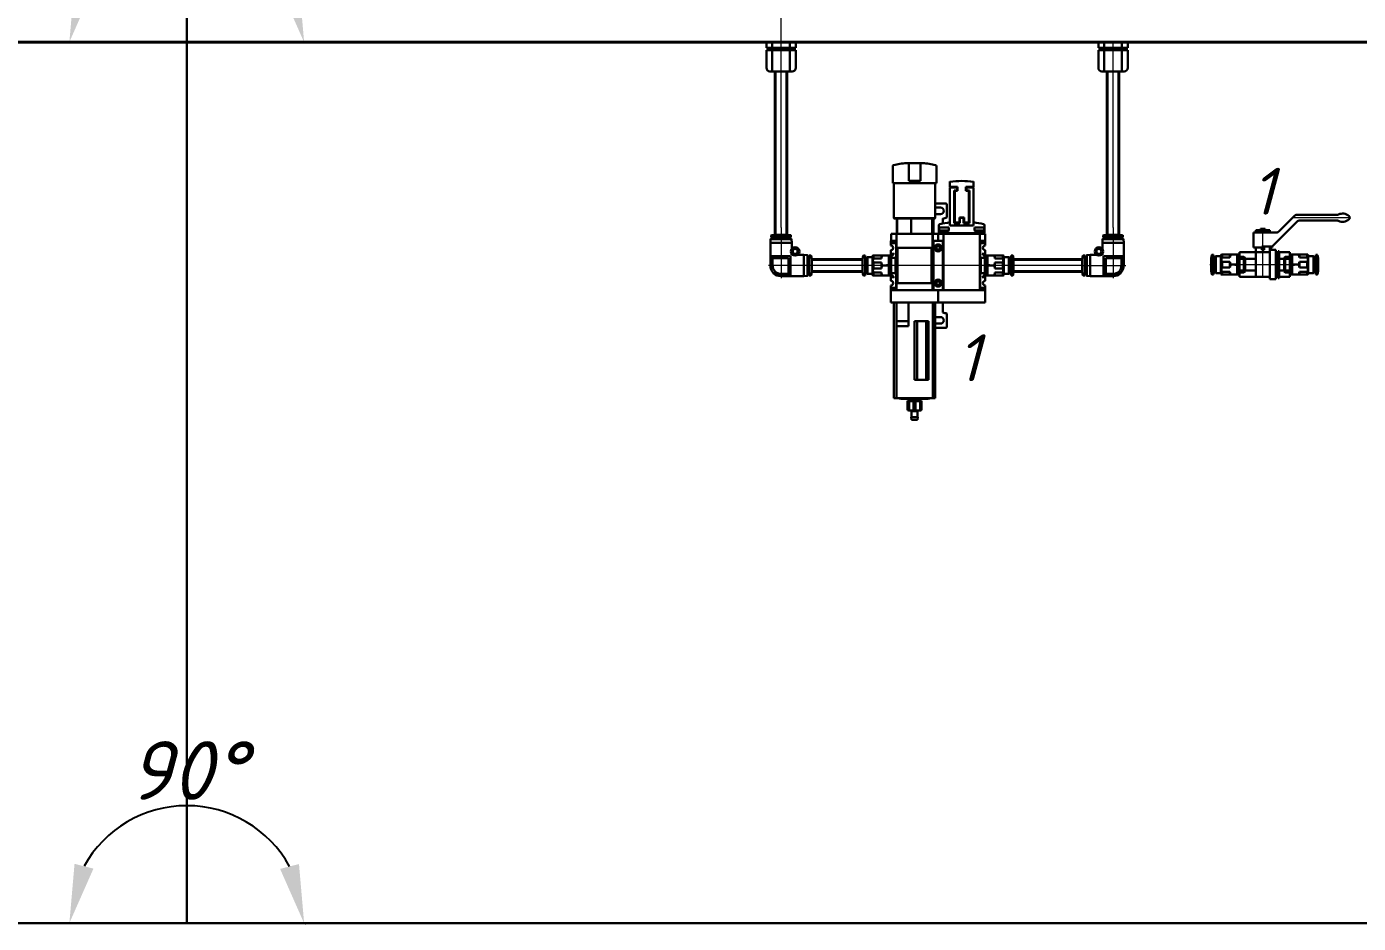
# Model space of a CAD drawing. Header units: millimetres. Extents: x 0 to 53000, y -591 to 24400.
# Drawn here: x 28645 to 29779, y 5154 to 5918 of the extents above; entities that cross this region are included whole.
import ezdxf
from ezdxf.enums import TextEntityAlignment as Align

# ---------------------------------------------------------------- set-up
doc = ezdxf.new("R2010")
doc.units = ezdxf.units.MM
for name, color, linetype, lineweight in [('КК 60х40', 7, 'Continuous', 40), ('Основная', 7, 'Continuous', 30), ('Трубка', 5, 'Continuous', 40)]:
    doc.layers.add(name, color=color, linetype=linetype, lineweight=lineweight)
doc.layers.add('Привязки', color=2, linetype='Continuous', lineweight=0, plot=False, transparency=0.8)
doc.layers.add('размеры', color=3, linetype='Continuous')
doc.styles.add('текст', font='isocpeui.ttf')
doc.dimstyles.new('Стиль размеров', dxfattribs={"dimtxt": 50, "dimasz": 50, "dimexe": 1.25, "dimexo": 1, "dimgap": 5, "dimtad": 1, "dimdec": 0, "dimtxsty": 'текст', "dimcen": 2.5, "dimadec": 0, "dimazin": 0, "dimtfac": 1, "dimtdec": 0, "dimtmove": 0, "dimatfit": 3, "dimfxl": 1, "dimarcsym": 0})

# ---------------------------------------------------------------- blocks, each defined once
blk = doc.blocks.new('Фильтр-редуктор')
at = {"layer": 'Основная'}
for p, q in [((2400.5, 496.1), (2400.5, 481.6)), ((2426.1, 498.8), (2412.1, 498.8)), ((2414.1, 483.6), (2414.1, 498.8)), ((2424.1, 483.6), (2424.1, 498.8)), ((2437.7, 481.6), (2437.7, 496.1)), ((2368.9, 478.6), (2368.9, 483)), ((2375.4, 478.6), (2368.9, 478.6)), ((2368.9, 478.1), (2374.9, 478.1)), ((2368.9, 445.8), (2368.9, 478.1)), ((2369.4, 478.1), (2369.4, 478.6)), ((2374.9, 475.6), (2374.9, 478.1)), ((2375.4, 478.6), (2375.4, 475.1)), ((2382.4, 475.1), (2382.4, 478.6)), ((2388.9, 478.6), (2382.4, 478.6)), ((2382.9, 478.1), (2388.9, 478.1)), ((2382.9, 478.1), (2382.9, 475.6)), ((2388.4, 478.6), (2388.4, 478.1)), ((2388.9, 483), (2388.9, 478.6)), ((2388.9, 478.1), (2388.9, 445.8)), ((2437.7, 481.6), (2400.5, 481.6)), ((2401.5, 481.6), (2401.5, 451.8)), ((2414.1, 483.6), (2424.1, 483.6)), ((2436.7, 451.8), (2436.7, 481.6)), ((2372.4, 447.6), (2372.4, 475.6)), ((2372.4, 475.6), (2374.9, 475.6)), ((2375.4, 475.1), (2372.9, 475.1)), ((2372.9, 475.1), (2372.9, 448.1)), ((2384.9, 475.1), (2382.4, 475.1)), ((2382.9, 475.6), (2385.4, 475.6)), ((2384.9, 448.1), (2384.9, 475.1)), ((2385.4, 475.6), (2385.4, 447.6)), ((2391.5, 463.5), (2391.5, 452.4)), ((2401.5, 464.5), (2392.5, 464.5)), ((2397, 460.9), (2401, 460.9)), ((2401, 455.3), (2397, 455.3)), ((2359.5, 445.8), (2359.5, 439.1)), ((2359.7, 443.9), (2359.8, 444.1)), ((2367.9, 443.9), (2359.7, 443.9)), ((2359.7, 441.3), (2359.7, 443.9)), ((2359.8, 444.1), (2367.6, 444.1)), ((2367.6, 444.1), (2367.9, 443.9)), ((2367.9, 443.9), (2367.9, 441.3)), ((2388.9, 445.8), (2368.9, 445.8)), ((2377.4, 447.6), (2372.4, 447.6)), ((2372.9, 448.1), (2376.9, 448.1)), ((2376.9, 448.1), (2376.9, 452.6)), ((2376.9, 452.6), (2380.9, 452.6)), ((2380.4, 452.1), (2377.4, 452.1)), ((2377.4, 452.1), (2377.4, 447.6)), ((2380.4, 447.6), (2380.4, 452.1)), ((2385.4, 447.6), (2380.4, 447.6)), ((2380.9, 452.6), (2380.9, 448.1)), ((2380.9, 448.1), (2384.9, 448.1)), ((2390.2, 444.1), (2389.9, 443.9)), ((2389.9, 443.9), (2398.1, 443.9)), ((2389.9, 443.9), (2389.9, 441.3)), ((2398, 444.1), (2390.2, 444.1)), ((2395, 451.5), (2395, 447.4)), ((2398.1, 443.9), (2398, 444.1)), ((2398.1, 441.3), (2398.1, 443.9)), ((2398.3, 439.1), (2398.3, 445.8)), ((2401.5, 451.8), (2401.7, 451.6)), ((2436.7, 451.8), (2401.5, 451.8)), ((2436.5, 451.6), (2401.7, 451.6)), ((2403, 438.6), (2403, 451.5)), ((2404.1, 451.6), (2404.1, 438.6)), ((2422.1, 438.6), (2422.1, 451.6)), ((2433.8, 451.6), (2433.8, 438.6)), ((2434.1, 438.6), (2434.1, 451.6)), ((2436.5, 451.6), (2436.7, 451.8)), ((2358.8, 428.5), (2358.8, 432.6)), ((2358.8, 432.6), (2363.4, 432.6)), ((2358.9, 438.6), (2358.9, 432.6)), ((2358.9, 438.6), (2398.9, 438.6)), ((2359.5, 439.1), (2360, 438.6)), ((2398.3, 439.1), (2359.5, 439.1)), ((2367.9, 441.3), (2359.7, 441.3)), ((2359.8, 441.1), (2359.7, 441.3)), ((2367.6, 441.1), (2359.8, 441.1)), ((2362.2, 430.2), (2362.2, 432.6)), ((2363.2, 432.6), (2363.2, 390.6)), ((2363.4, 432.6), (2363.4, 438.6)), ((2363.5, 390.6), (2363.5, 438.6)), ((2367.9, 441.3), (2367.6, 441.1)), ((2389.9, 441.3), (2398.1, 441.3)), ((2389.9, 441.3), (2390.2, 441.1)), ((2390.2, 441.1), (2398, 441.1)), ((2394.3, 390.6), (2394.3, 438.6)), ((2394.4, 432.6), (2394.4, 438.6)), ((2395, 432.6), (2394.4, 432.6)), ((2394.6, 390.6), (2394.6, 432.6)), ((2395, 390.7), (2395, 432.6)), ((2395, 432.6), (2403, 432.6)), ((2397.8, 438.6), (2398.3, 439.1)), ((2398, 441.1), (2398.1, 441.3)), ((2398.9, 432.6), (2398.9, 438.6)), ((2399.1, 438.6), (2399.1, 432.6)), ((2399.1, 438.6), (2439.1, 438.6)), ((2403, 390.7), (2403, 432.6)), ((2403.6, 432.6), (2403, 432.6)), ((2403.4, 432.6), (2403.4, 390.6)), ((2403.6, 432.6), (2403.6, 438.6)), ((2403.7, 390.6), (2403.7, 438.6)), ((2434.5, 390.6), (2434.5, 438.6)), ((2434.6, 432.6), (2434.6, 438.6)), ((2434.6, 432.6), (2439.2, 432.6)), ((2434.8, 390.6), (2434.8, 432.6)), ((2435.8, 430.2), (2435.8, 432.6)), ((2439.1, 432.6), (2439.1, 438.6)), ((2439.2, 428.5), (2439.2, 432.6)), ((2358.8, 430.7), (2362.2, 430.7)), ((2358.8, 398.5), (2358.8, 424.7)), ((2358.8, 421.5), (2361.5, 421.5)), ((2358.8, 421.5), (2359.1, 419.9)), ((2359.1, 419.9), (2359.7, 419.9)), ((2359.1, 419.9), (2359.1, 403.3)), ((2360.2, 420.1), (2360.8, 421.2)), ((2397, 427.1), (2397, 426.1)), ((2398.5, 427.1), (2397, 427.1)), ((2397, 426.1), (2398.5, 426.1)), ((2399.5, 428.6), (2398.5, 428.6)), ((2398.5, 428.6), (2398.5, 427.1)), ((2398.5, 426.1), (2398.5, 424.6)), ((2398.5, 424.6), (2399.5, 424.6)), ((2399.5, 427.1), (2399.5, 428.6)), ((2401, 427.1), (2399.5, 427.1)), ((2399.5, 426.1), (2401, 426.1)), ((2399.5, 424.6), (2399.5, 426.1)), ((2401, 426.1), (2401, 427.1)), ((2404.6, 426.6), (2433.6, 426.6)), ((2404.6, 396.6), (2404.6, 426.6)), ((2433.6, 396.6), (2433.6, 426.6)), ((2435.8, 430.7), (2439.2, 430.7)), ((2436.5, 421.5), (2439.2, 421.5)), ((2437.2, 421.2), (2437.8, 420.1)), ((2438.3, 419.9), (2438.9, 419.9)), ((2438.9, 419.9), (2439.2, 421.5)), ((2438.9, 419.9), (2438.9, 403.3)), ((2439.2, 398.5), (2439.2, 424.7)), ((2359.1, 403.3), (2358.8, 401.6)), ((2358.8, 401.6), (2361.5, 401.6)), ((2359.7, 403.3), (2359.1, 403.3)), ((2360.8, 402), (2360.2, 403.1)), ((2397, 397.1), (2397, 396.1)), ((2398.5, 397.1), (2397, 397.1)), ((2398.5, 398.6), (2398.5, 397.1)), ((2399.5, 398.6), (2398.5, 398.6)), ((2399.5, 397.1), (2399.5, 398.6)), ((2401, 397.1), (2399.5, 397.1)), ((2401, 396.1), (2401, 397.1)), ((2436.5, 401.6), (2439.2, 401.6)), ((2437.8, 403.1), (2437.2, 402)), ((2438.9, 403.3), (2438.3, 403.3)), ((2439.2, 401.6), (2438.9, 403.3)), ((2358.8, 380.1), (2358.8, 394.7)), ((2358.8, 392.5), (2362.2, 392.5)), ((2363.2, 390.6), (2358.8, 390.6)), ((2362.2, 390.6), (2362.2, 393)), ((2363.5, 390.6), (2394.3, 390.6)), ((2399, 390.6), (2394.6, 390.6)), ((2395, 390.7), (2403, 390.7)), ((2395.6, 390.6), (2395.6, 390.7)), ((2397, 396.1), (2398.5, 396.1)), ((2398.5, 396.1), (2398.5, 394.6)), ((2398.5, 394.6), (2399.5, 394.6)), ((2399, 380.1), (2399, 390.7)), ((2399, 380.1), (2399, 390.7)), ((2403.4, 390.6), (2399, 390.6)), ((2399.5, 396.1), (2401, 396.1)), ((2399.5, 394.6), (2399.5, 396.1)), ((2402.4, 390.6), (2402.4, 390.7)), ((2403.7, 390.6), (2434.5, 390.6)), ((2404.6, 396.6), (2433.6, 396.6)), ((2439.2, 390.6), (2434.8, 390.6)), ((2435.8, 390.6), (2435.8, 393)), ((2435.8, 392.5), (2439.2, 392.5)), ((2439.2, 380.1), (2439.2, 394.7)), ((2358.8, 380.1), (2399, 380.1)), ((2395, 380.1), (2395, 371.5)), ((2399, 380.1), (2439.2, 380.1)), ((2401.4, 380.1), (2401.4, 298.7)), ((2403.6, 380.1), (2403.6, 298.7)), ((2424.2, 359.9), (2424.2, 380.1)), ((2434.4, 380.1), (2434.4, 359.9)), ((2434.6, 380.1), (2434.6, 298.7)), ((2436.8, 298.7), (2436.8, 380.1)), ((2391.5, 370.6), (2391.5, 359.5)), ((2397, 367.7), (2401, 367.7)), ((2407.1, 364.2), (2407.1, 314.2)), ((2407.1, 364.2), (2419.1, 364.2)), ((2409.2, 364.2), (2409.2, 314.2)), ((2417, 364.2), (2417, 314.2)), ((2419.1, 314.2), (2419.1, 364.2)), ((2434.4, 364.1), (2424.2, 364.1)), ((2392.5, 358.5), (2401.4, 358.5)), ((2401, 362.1), (2397, 362.1)), ((2434.4, 359.9), (2424.2, 359.9)), ((2407.1, 314.2), (2419.1, 314.2)), ((2401.4, 298.7), (2436.8, 298.7)), ((2409.1, 298), (2429.1, 298)), ((2413.1, 298), (2413.1, 297)), ((2413.1, 298), (2425.1, 298)), ((2425.1, 297), (2413.1, 297)), ((2413.1, 296), (2413.1, 289)), ((2425.1, 296), (2413.1, 296)), ((2413.5, 295), (2413.5, 289)), ((2414.4, 295), (2413.5, 295)), ((2414.1, 297), (2414.6, 296.5)), ((2414.6, 296.5), (2414.1, 296)), ((2414.4, 289), (2414.4, 295)), ((2423.6, 296.5), (2414.6, 296.5)), ((2419.9, 295), (2418.3, 295)), ((2418.3, 295), (2418.3, 289)), ((2419.9, 289), (2419.9, 295)), ((2423.6, 296.5), (2424.1, 297)), ((2424.1, 296), (2423.6, 296.5)), ((2423.8, 295), (2423.8, 289)), ((2424.7, 295), (2423.8, 295)), ((2424.7, 289), (2424.7, 295)), ((2425.1, 297), (2425.1, 298)), ((2425.1, 289), (2425.1, 296)), ((2424.1, 288), (2414.1, 288)), ((2416.1, 288), (2416.6, 287.5)), ((2416.6, 287.5), (2416.6, 282.3)), ((2421.6, 287.5), (2416.6, 287.5)), ((2421.6, 287.5), (2422.1, 288)), ((2421.6, 282.3), (2421.6, 287.5)), ((2416.2, 282.3), (2416.6, 280.3)), ((2422, 282.3), (2416.2, 282.3)), ((2421.6, 280.3), (2416.6, 280.3)), ((2421.6, 280.3), (2422, 282.3))]:
    blk.add_line(p, q, dxfattribs=at)
for points in [[(2360.2, 420.1), (2360.1, 420.1), (2360.1, 420), (2360.1, 420), (2360.1, 420), (2360, 420), (2360, 419.9), (2360, 419.9), (2359.9, 419.9), (2359.9, 419.9), (2359.8, 419.9), (2359.8, 419.9), (2359.7, 419.9), (2359.7, 419.9)], [(2360.8, 421.2), (2360.8, 421.2), (2360.9, 421.3), (2360.9, 421.3), (2360.9, 421.4), (2361, 421.4), (2361.1, 421.4), (2361.1, 421.5), (2361.2, 421.5), (2361.2, 421.5), (2361.3, 421.5), (2361.4, 421.5), (2361.4, 421.5), (2361.5, 421.5)], [(2436.5, 421.5), (2436.6, 421.5), (2436.6, 421.5), (2436.7, 421.5), (2436.8, 421.5), (2436.8, 421.5), (2436.9, 421.5), (2437, 421.4), (2437, 421.4), (2437.1, 421.4), (2437.1, 421.3), (2437.2, 421.3), (2437.2, 421.2), (2437.2, 421.2)], [(2438.3, 419.9), (2438.2, 419.9), (2438.2, 419.9), (2438.2, 419.9), (2438.1, 419.9), (2438.1, 419.9), (2438, 419.9), (2438, 419.9), (2438, 420), (2437.9, 420), (2437.9, 420), (2437.9, 420.1), (2437.9, 420.1), (2437.8, 420.1)], [(2359.7, 403.3), (2359.8, 403.3), (2359.8, 403.3), (2359.8, 403.3), (2359.9, 403.3), (2359.9, 403.3), (2360, 403.3), (2360, 403.3), (2360, 403.2), (2360.1, 403.2), (2360.1, 403.2), (2360.1, 403.1), (2360.1, 403.1), (2360.2, 403.1)], [(2361.5, 401.6), (2361.4, 401.7), (2361.4, 401.7), (2361.3, 401.7), (2361.2, 401.7), (2361.2, 401.7), (2361.1, 401.7), (2361, 401.8), (2361, 401.8), (2360.9, 401.8), (2360.9, 401.9), (2360.8, 401.9), (2360.8, 402), (2360.8, 402)], [(2437.2, 402), (2437.2, 402), (2437.1, 401.9), (2437.1, 401.9), (2437.1, 401.8), (2437, 401.8), (2436.9, 401.8), (2436.9, 401.7), (2436.8, 401.7), (2436.8, 401.7), (2436.7, 401.7), (2436.6, 401.7), (2436.6, 401.7), (2436.5, 401.6)], [(2437.8, 403.1), (2437.9, 403.1), (2437.9, 403.2), (2437.9, 403.2), (2437.9, 403.2), (2438, 403.2), (2438, 403.3), (2438, 403.3), (2438.1, 403.3), (2438.1, 403.3), (2438.2, 403.3), (2438.2, 403.3), (2438.3, 403.3), (2438.3, 403.3)], [(2414.6, 288), (2414.4, 288), (2414.2, 288.1), (2414, 288.2), (2413.8, 288.3)], [(2414.6, 288.3), (2414.8, 288.1), (2414.9, 288), (2414.9, 288), (2414.9, 288)], [(2418.8, 288), (2418.6, 288), (2418.4, 288.1), (2418.3, 288.2), (2418.3, 288.3)], [(2419.9, 288.3), (2419.8, 288.1), (2419.7, 288), (2419.6, 288), (2419.4, 288)], [(2423.3, 288), (2423.3, 288), (2423.4, 288.1), (2423.5, 288.2), (2423.6, 288.3)], [(2424.4, 288.3), (2424.2, 288.1), (2424, 288), (2423.8, 288), (2423.6, 288)]]:
    blk.add_lwpolyline(points, dxfattribs=at)
for centre, radius in [((2399, 426.6), 3), ((2399, 426.6), 2.6), ((2399, 396.6), 3), ((2399, 396.6), 2.6)]:
    blk.add_circle(centre, radius, dxfattribs=at)
for centre, radius, start, end in [((2401.5, 496.1), 1, 106.3418, 180), ((2413.9, 453.8), 45, 92.2671, 106.3418), ((2424.3, 453.8), 45, 73.6582, 87.7329), ((2436.7, 496.1), 1, 0, 73.6582), ((2378.9, 403.6), 80, 82.8192, 97.1808), ((2392.5, 463.5), 1, 90, 180), ((2397, 458.1), 2.8, 90, 270), ((2401, 458.1), 2.8, 79.7134, 90), ((2401, 458.1), 2.8, 270, 280.2866), ((2360.5, 445.8), 1, 103.4685, 180), ((2378.9, 369), 80, 97.1808, 103.4685), ((2378.9, 369), 80, 76.5315, 82.8192), ((2399, 473.1), 22, 250.0677, 259.5243), ((2397.3, 445.8), 1, 0, 76.5315), ((2399, 473.1), 22, 280.4757, 282.2388), ((2358.9, 426.6), 1.9, 266.983, 93.017), ((2439.1, 426.6), 1.9, 86.983, 273.017), ((2358.9, 396.6), 1.9, 266.983, 93.017), ((2439.1, 396.6), 1.9, 86.983, 273.017), ((2399, 349.9), 22, 100.4757, 109.9323), ((2397, 364.9), 2.8, 90, 270), ((2401, 364.9), 2.8, 81.7868, 90), ((2392.5, 359.5), 1, 180, 270), ((2401, 364.9), 2.8, 270, 278.2132), ((2419.1, 397.5), 100, 261.0779, 264.268), ((2419.1, 397.5), 100, 275.732, 278.9221), ((2414.1, 289), 1, 180, 270), ((2424.1, 289), 1, 270, 0)]:
    blk.add_arc(centre, radius, start, end, dxfattribs=at)
for centre, major_axis, ratio, start_param, end_param in [((2414.5, 289), (0, 1), 0.927184, 1.570796, 2.376927), ((2415.2, 289), (0, -1), 0.788011, 4.712389, 5.51852), ((2418.4, 289), (0, 1), 0.139173, 1.570796, 2.376927), ((2419.8, 289), (0, -1), 0.139173, 0.764666, 1.570796), ((2423, 289), (0, 1), 0.788011, 3.906258, 4.712389), ((2423.7, 289), (0, -1), 0.927184, 0.764666, 1.570796)]:
    blk.add_ellipse(centre, major_axis=major_axis, ratio=ratio, start_param=start_param, end_param=end_param, dxfattribs=at)
at = {"layer": 'Основная', "style": 'текст'}
blk.add_attdef('№', text='', height=40, dxfattribs=at).set_placement((2361, 333), align=Align.MIDDLE_CENTER)
blk = doc.blocks.new('Штуцер цанговый G14-10')
at = {"layer": 'Основная'}
for p, q in [((-8, 0), (-8, -0.3)), ((8, 0), (-8, 0)), ((-5.7, 4.8), (-6.6, 3.9)), ((-6.6, 3.9), (-6.6, 0)), ((6.6, 3.9), (-6.6, 3.9)), ((5.7, 4.8), (-5.7, 4.8)), ((6.6, 3.9), (5.7, 4.8)), ((6.6, 0), (6.6, 3.9)), ((8, -0.3), (8, 0)), ((-8.5, -0.3), (-8.5, -1.6)), ((8.5, -0.3), (-8.5, -0.3)), ((8.5, -1.6), (-8.5, -1.6)), ((-8.5, -1.9), (-8.5, -15.3)), ((-8.5, -1.9), (8.5, -1.9)), ((-6, -8.1), (-8.5, -8.1)), ((-8, -1.6), (-8, -1.9)), ((-6, -14.8), (-6, -8.1)), ((-2.5, -8.1), (-2.5, -14.8)), ((2.5, -8.1), (-2.5, -8.1)), ((0, -7.5), (0, -1.9)), ((2.5, -14.8), (2.5, -8.1)), ((8.5, -8.1), (6, -8.1)), ((6, -8.1), (6, -14.8)), ((8, -1.9), (8, -1.6)), ((8.5, -1.6), (8.5, -0.3)), ((8.5, -15.3), (8.5, -1.9)), ((-6, -14.8), (-8.5, -14.8)), ((-8.5, -15.3), (-8.2, -15.7)), ((-8.4, -22.1), (-8.4, -23.4)), ((8.4, -22.1), (-8.4, -22.1)), ((8.2, -15.7), (-8.2, -15.7)), ((-7.2, -15.7), (-7.2, -20.1)), ((7.2, -20.1), (-7.2, -20.1)), ((-7, -20.1), (-7, -20.4)), ((-7, -20.4), (-6.8, -20.6)), ((7, -20.4), (-7, -20.4)), ((6.8, -20.6), (-6.8, -20.6)), ((-5.4, -20.6), (-5.4, -21.8)), ((2.5, -14.8), (-2.5, -14.8)), ((5.4, -21.8), (5.4, -20.6)), ((8.5, -14.8), (6, -14.8)), ((6.8, -20.6), (7, -20.4)), ((7, -20.4), (7, -20.1)), ((7.2, -20.1), (7.2, -15.7)), ((8.2, -15.7), (8.5, -15.3)), ((8.4, -23.4), (8.4, -22.1)), ((-8.2, -23.6), (-5.3, -24.1)), ((5.3, -24.1), (-5.3, -24.1)), ((5.3, -24.1), (8.2, -23.6))]:
    blk.add_line(p, q, dxfattribs=at)
for points in [[(-6, -8.1), (-6.7, -8), (-7.3, -7.8), (-7.9, -7.7), (-8.5, -7.5)], [(0, -7.5), (-0.1, -7.5), (-0.7, -7.7), (-1.2, -7.9), (-1.8, -8), (-2.5, -8.1)], [(2.5, -8.1), (1.8, -8), (1.2, -7.8), (0.6, -7.7), (0, -7.5)], [(8.5, -7.5), (8.4, -7.5), (7.8, -7.7), (7.3, -7.9), (6.7, -8), (6, -8.1)], [(-2.5, -14.8), (-2.8, -15), (-3.2, -15.1), (-3.6, -15.2), (-4, -15.3), (-4.3, -15.3), (-4.7, -15.2), (-5.1, -15.2), (-5.5, -15.1), (-5.8, -15), (-6, -14.8)], [(6, -14.8), (5.7, -15), (5.3, -15.1), (4.9, -15.2), (4.5, -15.3), (4.2, -15.3), (3.8, -15.2), (3.4, -15.2), (3, -15.1), (2.7, -15), (2.5, -14.8)]]:
    blk.add_lwpolyline(points, dxfattribs=at)
for centre, radius, start, end in [((-5.7, -21.8), 0.3, 270, 360), ((5.7, -21.8), 0.3, 180, 270), ((-8.2, -23.4), 0.2, 180, 260), ((8.2, -23.4), 0.2, 280, 360)]:
    blk.add_arc(centre, radius, start, end, dxfattribs=at)
for p in [(0, 0), (0, 0), (0, 0), (0, -3.4), (0, -24.1)]:
    blk.add_point(p, dxfattribs=at)
blk = doc.blocks.new('Соединение Г-образное 10')
at = {"layer": 'Основная'}
for p, q in [((-8.5, 23.1), (-8.6, 23)), ((-8.6, 23), (-8.6, 22.8)), ((-8.6, 23), (8.6, 23)), ((-8.6, 22.8), (-8.5, 22.7)), ((-8.6, 22.8), (8.6, 22.8)), ((-8.5, 22.7), (-8.6, 22.7)), ((-8.5, 23.1), (8.5, 23.1)), ((-8.5, 22.7), (8.5, 22.7)), ((-8.4, 25.5), (-8.4, 24)), ((-8.4, 24), (8.4, 24)), ((-5.3, 26.2), (-8.2, 25.7)), ((-5.7, 23.6), (-5.7, 23.1)), ((-5.3, 26.2), (5.3, 26.2)), ((8.2, 25.7), (5.3, 26.2)), ((5.7, 23.1), (5.7, 23.6)), ((8.4, 24), (8.4, 25.5)), ((8.6, 23), (8.5, 23.1)), ((8.5, 22.7), (8.6, 22.8)), ((8.6, 22.7), (8.5, 22.7)), ((8.6, 22.8), (8.6, 23)), ((-8.9, 22.4), (-9.1, 19.4)), ((-9.1, 19.4), (-9.1, 0)), ((-9.1, 19.4), (9.1, 19.4)), ((-8.9, 22.4), (8.9, 22.4)), ((-8.6, 22.7), (-8.6, 22.4)), ((-8.6, 22.7), (8.6, 22.7)), ((8.6, 22.4), (8.6, 22.7)), ((9.1, 19.4), (8.9, 22.4)), ((9.1, 14.1), (9.1, 19.4)), ((9.1, 14.1), (9.1, 14.1)), ((-7.2, 6.2), (-9, 8)), ((-9, 8), (-9, 0)), ((-9, 8), (8, 8)), ((-7.2, 0), (-7.2, 6.2)), ((-7.2, 6.2), (6.2, 6.2)), ((6.2, 6.2), (6.2, -7.2)), ((8, 8), (8, -9)), ((9, 9.9), (9, 9)), ((9, 9), (9.9, 9)), ((14.1, 9.1), (14.1, 9.1)), ((19.4, 9.1), (14.1, 9.1)), ((22.4, 8.9), (19.4, 9.1)), ((19.4, 9.1), (19.4, -9.1)), ((22.4, 8.9), (22.4, -8.9)), ((22.7, 8.6), (22.4, 8.6)), ((22.8, 8.6), (22.7, 8.5)), ((22.7, 8.5), (22.7, 8.6)), ((22.7, 8.6), (22.7, -8.6)), ((22.7, 8.5), (22.7, -8.5)), ((23, 8.6), (22.8, 8.6)), ((22.8, 8.6), (22.8, -8.6)), ((23.1, 8.5), (23, 8.6)), ((23, 8.6), (23, -8.6)), ((23.1, 8.5), (23.1, -8.5)), ((23.6, 5.7), (23.1, 5.7)), ((25.5, 8.4), (24, 8.4)), ((24, 8.4), (24, -8.4)), ((26.2, 5.3), (25.7, 8.2)), ((26.2, 5.3), (26.2, -5.3)), ((-9.1, 0), (-9, 0)), ((6.2, -7.2), (0, -7.2)), ((8, -9), (0, -9)), ((0, -9), (0, -9.1)), ((0, -9.1), (19.4, -9.1)), ((8, -9), (6.2, -7.2)), ((19.4, -9.1), (22.4, -8.9)), ((22.4, -8.6), (22.7, -8.6)), ((22.7, -8.5), (22.8, -8.6)), ((22.7, -8.6), (22.7, -8.5)), ((22.8, -8.6), (23, -8.6)), ((23, -8.6), (23.1, -8.5)), ((23.1, -5.7), (23.6, -5.7)), ((24, -8.4), (25.5, -8.4)), ((25.7, -8.2), (26.2, -5.3))]:
    blk.add_line(p, q, dxfattribs=at)
for radius in [3.6, 2.1]:
    blk.add_circle((12, 12), radius, dxfattribs=at)
for centre, radius, start, end in [((-8.2, 25.5), 0.2, 100, 180), ((-6.1, 23.6), 0.375, 360, 90), ((6.1, 23.6), 0.375, 90, 180), ((8.2, 25.5), 0.2, 0, 80), ((0, 0), 9.1, 180, 270), ((0, 0), 9.04, 180, 270), ((0, 0), 7.21, 180, 270), ((23.6, 6.1), 0.375, 270, 0), ((25.5, 8.2), 0.2, 10, 90), ((23.6, -6.1), 0.375, 360, 90), ((25.5, -8.2), 0.2, 270, 350)]:
    blk.add_arc(centre, radius, start, end, dxfattribs=at)
at = {"layer": 'Основная', "style": 'текст'}
blk.add_attdef('№', text='', height=40, dxfattribs=at).set_placement((-44, 7), align=Align.MIDDLE_CENTER)
blk = doc.blocks.new('Сальник')
at = {"layer": 'Основная'}
for p, q in [((-12.5, 0), (-12.5, -5)), ((-12.5, 0), (12.5, 0)), ((-7.5, 0), (-7.5, -5)), ((7.5, -5), (7.5, 0)), ((12.5, -5), (12.5, 0)), ((12.5, -5), (-12.5, -5)), ((12.5, -7), (-12.5, -7)), ((-12.5, -7), (-12.5, -22)), ((-10.5, -5), (-10.5, -7)), ((-7.5, -7), (-7.5, -25)), ((7.5, -25), (7.5, -7)), ((10.5, -7), (10.5, -5)), ((12.5, -22), (12.5, -7)), ((-9.5, -25), (9.5, -25))]:
    blk.add_line(p, q, dxfattribs=at)
for centre, start, end in [((-9.5, -22), 180, 270), ((9.5, -22), 270, 0)]:
    blk.add_arc(centre, 3, start, end, dxfattribs=at)
blk = doc.blocks.new('*D292')
at = {"layer": 'Defpoints', "color": 0, "transparency": 16777216}
for p in [(28831.4, 5240.8), (28681.3, 5154.2), (28781.3, 5154.2), (28881.3, 5154)]:
    blk.add_point(p, dxfattribs=at)
at = {"layer": 'размеры', "color": 0, "lineweight": -2, "transparency": 16777216}
for p, q in [((28682.3, 5154.2), (28682.5, 5154.2)), ((28882.3, 5154), (28882.5, 5154))]:
    blk.add_line(p, q, dxfattribs=at)
blk.add_arc((28781.3, 5154.2), 100, 28.8251, 151.045, dxfattribs=at)
at = {"layer": 'размеры', "color": 0, "transparency": 16777216}
for points in [[(28701.8, 5200.6), (28685.7, 5204.7), (28681.3, 5154.2)], [(28876.9, 5204.5), (28860.8, 5200.4), (28881.3, 5154)]]:
    blk.add_solid(points, dxfattribs=at)
at = {"layer": 'размеры', "color": 0, "transparency": 16777216, "insert": (28781.4, 5284.2), "char_height": 50, "attachment_point": 5, "rotation": 359.935, "style": 'текст'}
blk.add_mtext('90%%D', dxfattribs=at)
blk = doc.blocks.new('*D293')
at = {"layer": 'Defpoints', "color": 0, "transparency": 16777216}
for p in [(28831.4, 5991.1), (28681.3, 5904.6), (28781.3, 5904.6), (28881.3, 5904.3)]:
    blk.add_point(p, dxfattribs=at)
at = {"layer": 'размеры', "color": 0, "lineweight": -2, "transparency": 16777216}
for p, q in [((28682.3, 5904.6), (28682.5, 5904.6)), ((28882.3, 5904.3), (28882.5, 5904.3))]:
    blk.add_line(p, q, dxfattribs=at)
blk.add_arc((28781.3, 5904.6), 100, 28.8251, 151.045, dxfattribs=at)
at = {"layer": 'размеры', "color": 0, "transparency": 16777216}
for points in [[(28701.8, 5950.9), (28685.7, 5955.1), (28681.3, 5904.6)], [(28876.9, 5954.8), (28860.8, 5950.7), (28881.3, 5904.3)]]:
    blk.add_solid(points, dxfattribs=at)
at = {"layer": 'размеры', "color": 0, "transparency": 16777216, "insert": (28781.4, 6034.6), "char_height": 50, "attachment_point": 5, "rotation": 359.935, "style": 'текст'}
blk.add_mtext('90%%D', dxfattribs=at)
blk = doc.blocks.new('Шаровый кран')
at = {"layer": 'Основная'}
for p, q in [((8, 15.5), (29.4, 36.9)), ((13.5, 28.1), (27.3, 41.9)), ((63.6, 42.5), (28.8, 42.5)), ((30.8, 37.5), (63.6, 37.5)), ((-8, 14.5), (-8, 27.5)), ((-8, 27.5), (8, 27.5)), ((-6, 27.5), (-6, 29.5)), ((-6, 29.5), (6, 29.5)), ((0, 27.5), (-6, 27.5)), ((-3, 29.5), (-3, 27.5)), ((-2, 29.5), (-2, 30.5)), ((-2, 30.5), (2, 30.5)), ((2, 29.5), (-2, 29.5)), ((6, 27.5), (0, 27.5)), ((2, 30.5), (2, 29.5)), ((3, 29.5), (3, 27.5)), ((6, 29.5), (6, 27.5)), ((8, 27.5), (12.1, 27.5)), ((-8, 14.5), (-1, 14.5)), ((-6, 14.5), (-8, 14.5)), ((-6, 10.5), (-6, 14.5)), ((-1, 15.5), (-1, 12.5)), ((1, 15.5), (-1, 15.5)), ((-1, 12.5), (1, 12.5)), ((1, 15.5), (8, 15.5)), ((1, 12.5), (1, 15.5)), ((6, 10.5), (6, 15.5)), ((6, 14.5), (8, 14.5)), ((6, 10.5), (6, 12.5)), ((6, 12.5), (11, 12.5)), ((8, 14.5), (8, 15.5)), ((11, 12.5), (11, -12.5)), ((14, 11.5), (13, 11.5)), ((13, 11.5), (13, 10.5)), ((14, -11.5), (14, 11.5)), ((-6, 10.5), (-20, 10.5)), ((-20, 10.5), (-20, -10.5)), ((-20, 5), (-6, 5)), ((-6, -10.5), (-6, 10.5)), ((6, 10.5), (-6, 10.5)), ((6, -10.5), (6, 10.5)), ((11, 10.5), (13, 10.5)), ((13, 10.5), (13, -10.5)), ((14, 10.5), (23, 10.5)), ((14, 5), (23, 5)), ((23, 10.5), (23, -10.5)), ((-20, -5), (-6, -5)), ((-20, -10.5), (-6, -10.5)), ((-6, -10.5), (6, -10.5)), ((6, -12.5), (6, -10.5)), ((11, -10.5), (13, -10.5)), ((13, -10.5), (13, -11.5)), ((14, -5), (23, -5)), ((23, -10.5), (14, -10.5)), ((11, -12.5), (6, -12.5)), ((13, -11.5), (14, -11.5))]:
    blk.add_line(p, q, dxfattribs=at)
for centre, radius, start, end in [((28.8, 40.5), 2, 90, 135), ((30.8, 35.5), 2, 90, 135), ((63.6, 44.5), 2, 270, 295.8419), ((63.6, 35.5), 2, 64.1581, 90), ((68, 35.5), 8, 48.5904, 115.8419), ((68, 44.5), 8, 244.1581, 311.4096), ((72, 40), 2, 311.4096, 48.5904), ((12.1, 29.5), 2, 270.4101, 315)]:
    blk.add_arc(centre, radius, start, end, dxfattribs=at)
at = {"layer": 'Привязки'}
for p, q in [((74, 40), (25.4, 40)), ((0, -10.5), (0, 30.5)), ((-20, 0), (23, 0))]:
    blk.add_line(p, q, dxfattribs=at)
blk = doc.blocks.new('Шаровый кран с цангами')
at = {"layer": 'Основная'}
blk.add_blockref('Шаровый кран', (0, 0), dxfattribs=at)
for p, rotation in [((-20, 0), 270), ((23, 0), 89.99999999999999)]:
    blk.add_blockref('Штуцер цанговый G14-10', p, dxfattribs=dict(at, rotation=rotation))
at = {"style": 'текст'}
blk.add_attdef('№', text='', height=40, dxfattribs=at).set_placement((0, 30.5), align=Align.BOTTOM_CENTER)

msp = doc.modelspace()

# ---------------------------------------------------------------- linework, layer by layer
at = {"layer": 'КК 60х40'}
msp.add_lwpolyline([(29083.17616, 5964.5567), (30111.08292, 5964.5567), (30111.08292, 5904.5567), (27970.93183, 5904.5567), (27970.93183, 5964.5567), (29083.17616, 5964.5567)], dxfattribs=at)
at = {"layer": 'Основная'}
for p, q in [((28781.26523, 7554.22808), (28781.26523, 5154.22808)), ((30381.26523, 5154.22808), (27181.26523, 5154.22808))]:
    msp.add_line(p, q, dxfattribs=at)
at = {"layer": 'Привязки'}
for p, q in [((29287.56684, 5879.5567), (29287.56684, 5964.5567)), ((29570.35076, 5746.66886), (29570.35076, 5904.5567)), ((29287.56684, 5746.66886), (29287.56684, 5879.5567)), ((29287.56684, 5746.66886), (29287.56684, 5703.46886)), ((29570.35076, 5746.66886), (29570.35076, 5703.46886)), ((29313.76684, 5714.26886), (29276.76684, 5714.26886)), ((29544.15076, 5714.26886), (29313.76684, 5714.26886)), ((29544.15076, 5714.26886), (29581.15076, 5714.26886))]:
    msp.add_line(p, q, dxfattribs=at)
at = {"layer": 'Трубка'}
for p, q in [((29282.56684, 5740.46886), (29282.56684, 5879.5567, -35.16989)), ((29292.56684, 5740.46886), (29292.56684, 5879.5567)), ((29565.35076, 5740.46886), (29565.35076, 5879.5567)), ((29575.35076, 5740.46886), (29575.35076, 5879.5567, -35.16989)), ((29313.76684, 5719.26886), (29357.07058, 5719.26886, -14.78735)), ((29461.57058, 5721.66584, -14.74279), (29461.57058, 5706.87249, -14.83191)), ((29544.15076, 5719.26886), (29485.67058, 5719.26886, -14.78735)), ((29313.76684, 5709.26886), (29357.07058, 5709.26886, -14.78735)), ((29544.15076, 5709.26886), (29485.67058, 5709.26886))]:
    msp.add_line(p, q, dxfattribs=at)

# ---------------------------------------------------------------- block references
at = {"layer": 'Основная'}
msp.add_blockref('Сальник', (29287.56684, 5904.5567), dxfattribs=at)
at = {"layer": 'Основная', "xscale": -1}
msp.add_blockref('Сальник', (29570.35076, 5904.5567), dxfattribs=at)
at = {"layer": 'Основная'}
ref = msp.add_blockref('Фильтр-редуктор', (31820.37058, 5302.66886, 4.91194), dxfattribs=dict(at, xscale=-1))
ref.add_attrib('№', '1', dxfattribs={"layer": '0', "height": 40, "style": 'текст'}).set_placement((29447.21907, 5635.66886, 4.91194), align=Align.MIDDLE_CENTER)
msp.add_blockref('Шаровый кран с цангами', (29698, 5715), dxfattribs=at).add_auto_attribs({'№': '1'})
at = {"layer": 'Основная', "xscale": -1}
for name, p, rotation in [('Соединение Г-образное 10', (29287.56684, 5714.26886), 270), ('Штуцер цанговый G14-10', (29381.17058, 5714.26917, -14.78735), 270.0000000000093), ('Штуцер цанговый G14-10', (29461.57058, 5714.26917, -14.78735), 90)]:
    msp.add_blockref(name, p, dxfattribs=dict(at, rotation=rotation))
at = {"layer": 'Основная', "rotation": 90.00000000000001}
msp.add_blockref('Соединение Г-образное 10', (29570.35076, 5714.26886), dxfattribs=at)

# ---------------------------------------------------------------- dimensions: what is measured, and where the dimension line sits
at = {"layer": 'размеры'}
for base, center, p1, p2, picture, middle in [((28831.39611, 5991.08355), (28781.26523, 5904.5567), (28881.26497, 5904.32992), (28681.26523, 5904.5567), '*D293', (28781.41264, 6034.55662)), ((28831.39611, 5240.75492), (28781.26523, 5154.22808), (28881.26497, 5154.00129), (28681.26523, 5154.22808), '*D292', (28781.41264, 5284.22799))]:
    dim = msp.add_angular_dim_3p(base=base, center=center, p1=p1, p2=p2, text='90%%D', dimstyle='Стиль размеров', dxfattribs=at)
    dim.commit()
    dim.dimension.update_dxf_attribs({"geometry": picture, "text_midpoint": middle})

doc.saveas('drawing.dxf')
